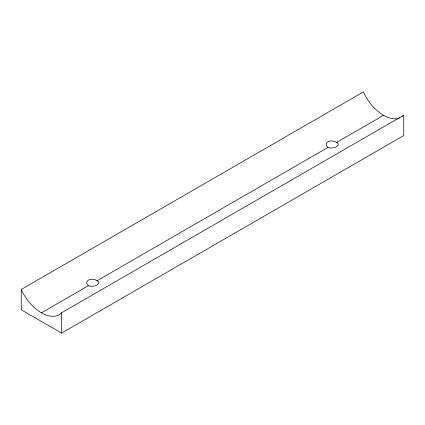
<?xml version="1.0" encoding="UTF-8"?>
<svg xmlns="http://www.w3.org/2000/svg" width="425" height="425" viewBox="0 0 425 425"><rect width="100%" height="100%" fill="white"/><g stroke="black" fill="none" stroke-linecap="round" stroke-linejoin="round"><path stroke-width="0.64" d="M21.25 289.446L21.25 309.777L61.614 333.083L403.75 135.554L403.75 115.223L61.614 312.752L59.58 314.643A36.29 20.953 60 0 1 23.29 293.691L21.25 289.446L363.386 91.917L365.42 96.162A36.29 20.953 60 0 0 400.063 117.906M402.528 116.36L403.75 115.223M41.432 312.848L88.474 285.685A6.125 3.044 -6.1 0 0 92.751 286.248A6.019 2.991 -6.1 0 0 98.802 282.758A6.125 3.044 -6.1 0 0 97.027 280.75A6.125 3.968 7 0 0 92.751 279.262A6.019 3.899 7 0 0 86.705 282.758A6.125 3.968 7 0 0 88.48 285.685M97.027 280.75L327.973 147.417A6.125 3.044 -6.1 0 0 332.249 147.98A6.019 2.991 -6.1 0 0 338.295 144.484A6.125 3.044 -6.1 0 0 336.52 142.476A6.125 3.968 7 0 0 332.249 140.994A6.019 3.899 7 0 0 326.198 144.484A6.125 3.968 7 0 0 327.973 147.417M336.526 142.476L383.568 115.318M61.614 312.752L61.614 333.083"/></g></svg>
